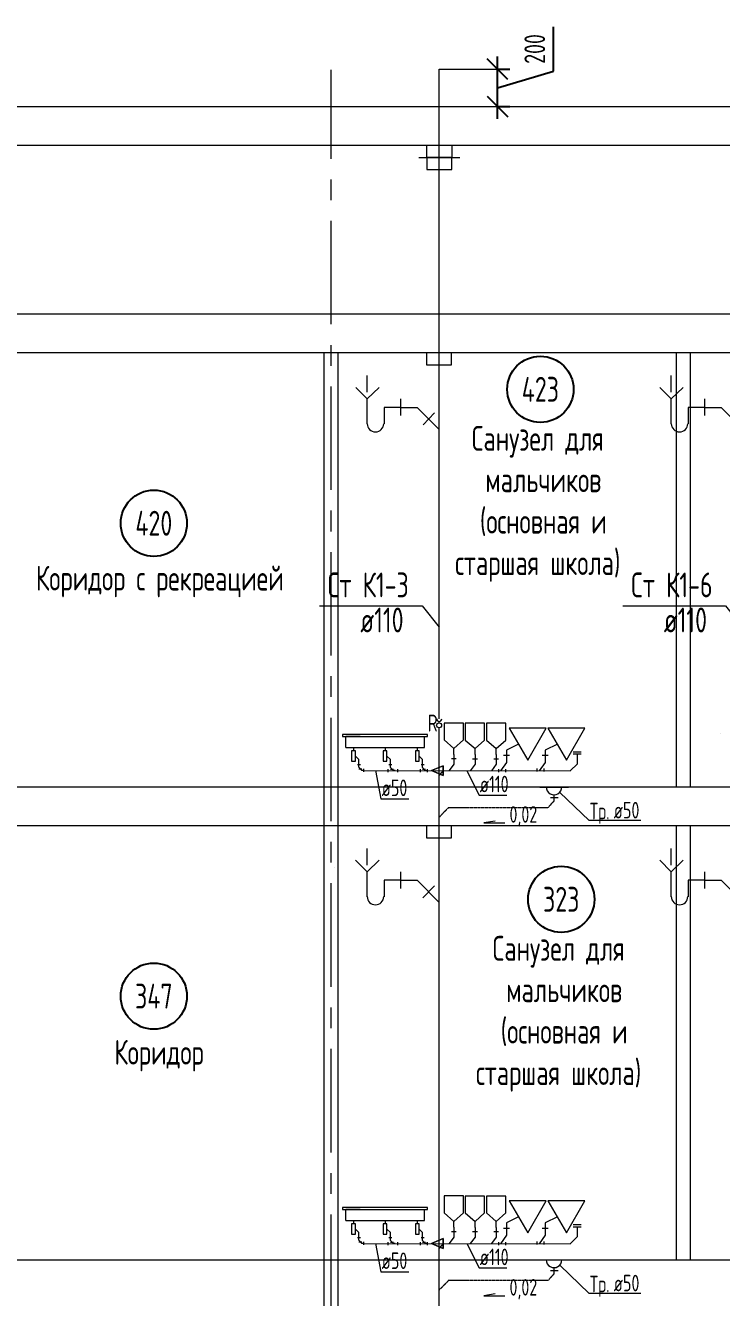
# Model space of a CAD drawing. Header units: millimetres. Extents: x -8689834 to 9419935, y -117443 to 166298.
# Drawn here: x -157798 to -149397, y -41899 to -26538 of the extents above; entities that cross this region are included whole.
import ezdxf
from ezdxf.enums import TextEntityAlignment as Align

# ---------------------------------------------------------------- set-up
doc = ezdxf.new("R2010")
doc.units = ezdxf.units.MM
doc.header["$MEASUREMENT"] = 0
doc.linetypes.add('01_base$0$DASHED2', pattern=[0.375, 0.25, -0.125])
doc.linetypes.add('CENTER', pattern=[2, 1.25, -0.25, 0.25, -0.25])
doc.layers.get('0').update_dxf_attribs({"color": 250, "lineweight": 9})
for name, color, linetype in [('PDF _0', 7, 'Continuous'), ('PDF __ВК-Text В1', 7, 'Continuous'), ('PDF __ВК-В1', 5, 'Continuous'), ('PDF __ВК-переход', 7, 'Continuous'), ('PDF __ВК-переход на SML', 3, 'Continuous'), ('PDF __ВК-противопожарные муфты', 1, 'Continuous'), ('PDF __ВК-размеры', 7, 'Continuous'), ('PDF __ВК-стены', 7, 'Continuous'), ('PDF __К14', 3, 'Continuous'), ('PDF __Сантехника', 7, 'Continuous'), ('PDF _TEKSTBK', 7, 'Continuous'), ('АР_Таблицы', 250, 'Continuous')]:
    doc.layers.add(name, color=color, linetype=linetype)
doc.layers.add('PDF __ВК-К1', color=7, linetype='Continuous', true_color=0xb80000)
for name, color, linetype, lineweight in [('АР_Маркер экспликации', 239, 'Continuous', 13), ('АР_Номер помещения', 1, 'Continuous', 25), ('АР_Оси', 195, 'Continuous', 9), ('АР_Оси размеры', 164, 'Continuous', 9), ('АР_Помещения_площадь', 19, 'Continuous', 9), ('ВК_канализация', 32, 'Continuous', 15)]:
    doc.layers.add(name, color=color, linetype=linetype, lineweight=lineweight)
doc.styles.add('ISOCPEUR', font='isocpeur.ttf', dxfattribs={"width": 0.7})
doc.styles.get("Standard").update_dxf_attribs({"font": 'isocpeur.ttf', "width": 0.7})
doc.styles.add('ГОСТ 2.304', font='isocpeur.ttf', dxfattribs={"width": 0.7})
doc.dimstyles.new('СПДС', dxfattribs={"dimscale": 100, "dimtxt": 2.5, "dimasz": 2.5, "dimexe": 1.5, "dimexo": 0, "dimgap": 1, "dimtad": 1, "dimdec": 0, "dimrnd": 1, "dimtxsty": 'ГОСТ 2.304', "dimblk": 'OBLIQUE', "dimcen": 2.5, "dimdle": 1.5, "dimadec": 0, "dimazin": 2, "dimtfac": 0.75, "dimtdec": 0, "dimtmove": 1, "dimatfit": 3, "dimfxl": 1, "dimtolj": 1, "dimarcsym": 1})

# ---------------------------------------------------------------- blocks, each defined once
blk = doc.blocks.new('*U1658')
at = {"layer": 'АР_Номер помещения', "color": 7}
blk.add_circle((-15720, 4793), 400, dxfattribs=at)
at = {"layer": 'АР_Помещения_площадь', "color": 7}
blk.add_line((-13545, 633), (-13545, 633), dxfattribs=at)
at = {"color": 7, "style": 'ISOCPEUR', "width": 0.7, "flags": 1}
blk.add_attdef('КАТЕГОРИЯ', (-499, -2092), '', height=250, dxfattribs=at)
at = {"layer": 'АР_Номер помещения', "color": 7, "style": 'ISOCPEUR', "width": 0.7}
blk.add_attdef('НОМЕР_ПОМЕЩЕНИЯ', text='', height=300, dxfattribs=at).set_placement((-15720, 4793), align=Align.MIDDLE_CENTER)
at = {"layer": 'АР_Помещения_площадь', "color": 7, "lineweight": 30, "width": 0.7, "flags": 104}
blk.add_attdef('ИМЯ_ПОМЕЩЕНИЯ', text='', height=100, dxfattribs=at).set_placement((158, 1217), align=Align.MIDDLE_CENTER)
at = {"layer": 'АР_Помещения_площадь', "color": 7, "style": 'ISOCPEUR', "width": 0.7}
blk.add_attdef('ПЛОЩАДЬ_ПОМЕЩЕНИЯ', text='', height=200, dxfattribs=at).set_placement((-13540, 880), align=Align.MIDDLE_RIGHT)
blk = doc.blocks.new('_Oblique')
at = {"color": 0, "linetype": 'ByBlock', "lineweight": -2}
blk.add_line((-0.5, -0.5), (0.5, 0.5), dxfattribs=at)
blk = doc.blocks.new('*D1728')
at = {"layer": 'АР_Оси размеры', "color": 0, "lineweight": -2, "ltscale": 100, "transparency": 16777216}
for p, q in [((-151426, -27088), (-151426, -26555)), ((-152101, -27667), (-152101, -26914)), ((-152101, -27064), (-151951, -27064)), ((-152101, -27290), (-151426, -27088)), ((-152101, -27517), (-151951, -27517))]:
    blk.add_line(p, q, dxfattribs=at)
at = {"layer": 'АР_Оси размеры', "color": 0, "lineweight": -2, "ltscale": 100, "transparency": 16777216, "xscale": 250, "yscale": 250, "zscale": 250}
for p, rotation in [((-152101, -27064), 90), ((-152101, -27517), 270)]:
    blk.add_blockref('_Oblique', p, dxfattribs=dict(at, rotation=rotation))
at = {"layer": 'АР_Оси размеры', "color": 0, "lineweight": 13, "ltscale": 100, "transparency": 16777216, "insert": (-151651, -26822), "char_height": 250, "attachment_point": 5, "rotation": 90, "style": 'ГОСТ 2.304'}
blk.add_mtext('\\A1;200', dxfattribs=at)

msp = doc.modelspace()

# ---------------------------------------------------------------- linework, layer by layer
at = {"layer": 'PDF _0', "lineweight": 13}
msp.add_lwpolyline([(-151999.8, -27165.5), (-152203, -26962.3)], dxfattribs=at)
at = {"layer": 'PDF _0', "color": 3, "lineweight": 13}
for centre in [(-151418.4, -35732.2), (-151418.4, -35732.2), (-151418.4, -41442.7), (-151418.4, -41442.7)]:
    msp.add_arc(centre, 95.2, 179.99999, 0.00001, dxfattribs=at)
at = {"layer": 'PDF __ВК-Text В1', "lineweight": 13}
for points in [[(-152129.2, -36144.3), (-152265.5, -36167.4), (-152012.2, -36167.4)], [(-152129.2, -41854.9), (-152265.5, -41877.9), (-152012.2, -41877.9)]]:
    msp.add_lwpolyline(points, dxfattribs=at)
at = {"layer": 'PDF __ВК-В1', "color": 244, "lineweight": 13, "true_color": 0x991b1e}
for points in [[(-152804.5, -34912.1), (-152804.1, -27063.9)], [(-152805.6, -51185), (-152805.4, -35018.8)]]:
    msp.add_lwpolyline(points, dxfattribs=at)
at = {"layer": 'PDF __ВК-К1', "lineweight": 13}
for points in [[(-153270.6, -31149.6), (-153469.6, -31149.6)], [(-153270.6, -31048), (-153270.6, -31247)], [(-153270.6, -31149.6), (-153071.7, -31149.6), (-152805, -31416.3)], [(-149600.8, -31149.6), (-149799.7, -31149.6)], [(-149600.8, -31048), (-149600.8, -31247)], [(-149600.8, -31149.6), (-149401.8, -31149.6), (-149135.2, -31416.3)], [(-152860, -31217.4), (-152999.7, -31361.3)], [(-151589.8, -35734.3), (-151242.7, -35734.3)], [(-153271.2, -36860.2), (-153470.1, -36860.2)], [(-153271.2, -36758.6), (-153271.2, -36957.5)], [(-153271.2, -36860.2), (-153072.2, -36860.2), (-152805.5, -37126.8)], [(-149600.8, -36860.2), (-149799.7, -36860.2)], [(-149600.8, -36758.6), (-149600.8, -36957.5)], [(-149600.8, -36860.2), (-149401.8, -36860.2), (-149135.2, -37126.8)], [(-152860.6, -36927.9), (-153000.3, -37071.8)], [(-151589.8, -41444.8), (-151242.7, -41444.8)]]:
    msp.add_lwpolyline(points, dxfattribs=at)
at = {"layer": 'PDF __ВК-К1', "color": 244, "lineweight": 13, "true_color": 0x991b1e}
for points in [[(-151992, -35287.8), (-151992, -35436.3)], [(-151523.7, -35287.8), (-151523.7, -35436.3)], [(-151186.8, -35307.5), (-151089.6, -35307.5)], [(-153792.2, -35463.2), (-153755.8, -35463.2)], [(-153774.8, -35494.6), (-153774.8, -35458.1)], [(-153412.3, -35463.2), (-153375.8, -35463.2)], [(-153393.2, -35498.3), (-153393.2, -35461.9)], [(-153023.7, -35463.2), (-152987.2, -35463.2)], [(-153004.6, -35499.6), (-153004.6, -35463.2)], [(-152626.9, -35458.8), (-152684.8, -35536.1)], [(-152599.2, -35395.3), (-152657.2, -35395.3)], [(-152626.9, -35340.1), (-152626.9, -35458.8)], [(-152371.6, -35459.4), (-152429.6, -35536.7)], [(-152344, -35395.9), (-152402, -35395.9)], [(-152371.6, -35340.7), (-152371.6, -35459.4)], [(-152116.4, -35460), (-152174.4, -35537.3)], [(-152088.8, -35396.5), (-152146.8, -35396.5)], [(-152116.4, -35341.3), (-152116.4, -35460)], [(-151992, -35436.3), (-152064.5, -35537.8)], [(-151957.4, -35353.4), (-152030, -35353.4)], [(-151523.7, -35436.3), (-151596.3, -35538.9)], [(-151489.2, -35353.4), (-151561.7, -35353.4)], [(-151224.5, -35539.7), (-151137, -35452.2), (-151137, -35333.6)], [(-151186.8, -35333.6), (-151089.6, -35333.6)], [(-153713.9, -35534.9), (-153738.2, -35534.9), (-153774.8, -35494.6)], [(-153774.8, -35513.6), (-153738.4, -35513.6)], [(-153714.1, -35550.1), (-153714.1, -35513.6)], [(-153422.7, -35518.7), (-153422.7, -35555.2)], [(-153334.2, -35535.7), (-153356.7, -35535.7), (-153393.2, -35498.3)], [(-153393.2, -35517.4), (-153356.8, -35517.4)], [(-153309, -35518.7), (-153309, -35555.2)], [(-153034.1, -35518.7), (-153034.1, -35555.2)], [(-152945.6, -35536.6), (-152968.1, -35536.6), (-153004.6, -35499.6)], [(-153004.6, -35518.7), (-152968.1, -35518.7)], [(-152945.6, -35555.2), (-152945.6, -35518.7)], [(-152085.1, -35556), (-152085.1, -35519.5)], [(-152001.4, -35556), (-152001.4, -35519.5)], [(-151620.8, -35547.2), (-151620.8, -35510.7)], [(-151537, -35547.2), (-151537, -35510.7)], [(-151589.8, -35734.3), (-151242.7, -35734.3)], [(-151369.7, -35865.5), (-151462.9, -35865.5)], [(-151369.7, -35865.5), (-151462.9, -35865.5)], [(-151416.3, -35899.4), (-151415.6, -35827.4)], [(-151992, -40998.3), (-151992, -41146.8)], [(-151523.7, -40998.3), (-151523.7, -41146.8)], [(-152599.2, -41105.8), (-152657.2, -41105.8)], [(-152626.9, -41050.6), (-152626.9, -41169.3)], [(-152344, -41106.4), (-152402, -41106.4)], [(-152371.6, -41051.2), (-152371.6, -41169.9)], [(-152088.8, -41107), (-152146.8, -41107)], [(-152116.4, -41051.8), (-152116.4, -41170.5)], [(-151992, -41146.8), (-152064.5, -41248.3)], [(-151957.4, -41063.9), (-152030, -41063.9)], [(-151523.7, -41146.8), (-151596.3, -41249.4)], [(-151489.2, -41063.9), (-151561.7, -41063.9)], [(-151224.5, -41250.3), (-151137, -41162.8), (-151137, -41044.1)], [(-151186.8, -41018), (-151089.6, -41018)], [(-151186.8, -41044.1), (-151089.6, -41044.1)], [(-153792.2, -41173.7), (-153755.8, -41173.7)], [(-153774.8, -41205.1), (-153774.8, -41168.7)], [(-153713.9, -41245.4), (-153738.2, -41245.4), (-153774.8, -41205.1)], [(-153774.8, -41224.2), (-153738.4, -41224.2)], [(-153714.1, -41260.6), (-153714.1, -41224.2)], [(-153422.7, -41229.3), (-153422.7, -41265.7)], [(-153412.3, -41173.7), (-153375.8, -41173.7)], [(-153393.2, -41208.9), (-153393.2, -41172.4)], [(-153334.2, -41246.3), (-153356.7, -41246.3), (-153393.2, -41208.9)], [(-153393.2, -41228), (-153356.8, -41228)], [(-153309, -41229.3), (-153309, -41265.7)], [(-153034.1, -41229.3), (-153034.1, -41265.7)], [(-153023.7, -41173.7), (-152987.2, -41173.7)], [(-153004.6, -41210.2), (-153004.6, -41173.7)], [(-152945.6, -41247.2), (-152968.1, -41247.2), (-153004.6, -41210.2)], [(-153004.6, -41229.3), (-152968.1, -41229.3)], [(-152945.6, -41265.7), (-152945.6, -41229.3)], [(-152626.9, -41169.3), (-152684.8, -41246.6)], [(-152371.6, -41169.9), (-152429.6, -41247.2)], [(-152116.4, -41170.5), (-152174.4, -41247.8)], [(-152085.1, -41266.5), (-152085.1, -41230.1)], [(-152001.4, -41266.5), (-152001.4, -41230.1)], [(-151620.8, -41257.7), (-151620.8, -41221.3)], [(-151537, -41257.7), (-151537, -41221.3)], [(-151589.8, -41444.8), (-151242.7, -41444.8)], [(-151369.7, -41576), (-151462.9, -41576)], [(-151369.7, -41576), (-151462.9, -41576)], [(-151416.3, -41609.9), (-151415.6, -41537.9)]]:
    msp.add_lwpolyline(points, dxfattribs=at)
at = {"layer": 'PDF __ВК-К1', "color": 244, "linetype": '01_base$0$DASHED2', "lineweight": 13, "true_color": 0x991b1e}
for points in [[(-151416.3, -35899.4), (-151492.5, -35984), (-152694, -35984), (-152804, -36098.3)], [(-151416.3, -41609.9), (-151492.5, -41694.5), (-152694, -41694.5), (-152804, -41808.8)]]:
    msp.add_lwpolyline(points, dxfattribs=at)
at = {"layer": 'PDF __ВК-переход', "lineweight": 13}
for points in [[(-152756.1, -35595.5), (-152756.1, -35476.9), (-152895.8, -35536.2), (-152756.1, -35595.5), (-152756.1, -35476.9), (-152895.8, -35536.2), (-152756.1, -35595.5), (-152895.8, -35536.2), (-152756.1, -35476.9)], [(-152756.1, -41306), (-152756.1, -41187.5), (-152895.8, -41246.7), (-152756.1, -41306), (-152756.1, -41187.5), (-152895.8, -41246.7), (-152756.1, -41306), (-152895.8, -41246.7), (-152756.1, -41187.5)]]:
    msp.add_lwpolyline(points, close=True, dxfattribs=at)
at = {"layer": 'PDF __ВК-переход на SML', "lineweight": 13}
msp.add_lwpolyline([(-152954.3, -27982.5), (-152653.7, -27982.5), (-152653.7, -28130.7), (-152954.3, -28130.7)], close=True, dxfattribs=at)
at = {"layer": 'PDF __ВК-противопожарные муфты', "lineweight": 13}
for points in [[(-153051.6, -28130.7), (-152806.1, -28130.7), (-152556.4, -28130.7)], [(-152954.3, -28130.7), (-152954.3, -28278.8), (-152653.7, -28278.8), (-152653.7, -28130.7)], [(-153054.9, -30487.3), (-152809.4, -30487.3), (-152559.6, -30487.3)], [(-152957.5, -30487.3), (-152957.5, -30635.5), (-152657, -30635.5), (-152657, -30487.3)], [(-153055.4, -36197.8), (-152809.9, -36197.8), (-152560.2, -36197.8)], [(-152958.1, -36197.8), (-152958.1, -36346), (-152657.5, -36346), (-152657.5, -36197.8)]]:
    msp.add_lwpolyline(points, dxfattribs=at)
at = {"layer": 'PDF __ВК-размеры', "lineweight": 13}
msp.add_lwpolyline([(-152804.1, -27063.9), (-151999.8, -27063.9)], dxfattribs=at)
at = {"layer": 'PDF __ВК-стены', "color": 18, "lineweight": 13, "true_color": 0x000000}
for points in [[(-171417.8, -27517.3), (-116489.7, -27517.5)], [(-171417.8, -27983), (-116484.2, -27983)], [(-171361.2, -27983), (-116484.2, -27983)], [(-171417.8, -30021.6), (-116493.9, -30021.9)], [(-171417.8, -30487.3), (-116540.8, -30487.3)], [(-171417.8, -30487.3), (-116494.7, -30487.4)], [(-154197.9, -30487.3), (-154197.9, -57185.8)], [(-154028.6, -30487.3), (-154028.6, -57185.8)], [(-149943.7, -30487.3), (-149943.7, -35732.2)], [(-149774.4, -30487.3), (-149774.4, -35732.2)], [(-171417.8, -35732.2), (-116540.8, -35732.2)], [(-171417.8, -36197.8), (-116540.8, -36197.8)], [(-171417.8, -36197.8), (-116540.8, -36197.8)], [(-149943.7, -36197.8), (-149943.7, -41442.7)], [(-149774.4, -36197.8), (-149774.4, -41442.7)], [(-171417.8, -41442.7), (-116540.8, -41442.7)]]:
    msp.add_lwpolyline(points, dxfattribs=at)
at = {"layer": 'PDF __К14', "lineweight": 13}
for points in [[(-153672.8, -30967.6), (-153672.8, -30764.4)], [(-150002.9, -30967.6), (-150002.9, -30764.4)], [(-153673.3, -36678.1), (-153673.3, -36475)], [(-150002.9, -36678.1), (-150002.9, -36475)]]:
    msp.add_lwpolyline(points, dxfattribs=at)
at = {"layer": 'PDF __Сантехника', "lineweight": 13}
for points in [[(-152626.9, -35340.1), (-152626.9, -35268.3), (-152510.9, -35166.1), (-152510.9, -34961.8), (-152745.6, -34961.8), (-152745.6, -35166.1), (-152626.9, -35268.3)], [(-152371.6, -35340.7), (-152371.6, -35268.9), (-152255.7, -35166.7), (-152255.7, -34962.4), (-152490.4, -34962.4), (-152490.4, -35166.7), (-152371.6, -35268.9)], [(-152116.4, -35341.3), (-152116.4, -35269.5), (-152000.5, -35167.3), (-152000.5, -34963), (-152235.2, -34963), (-152235.2, -35167.3), (-152116.4, -35269.5)], [(-153932.8, -35258.5), (-153932.8, -35124.9)], [(-153759.3, -35124.9), (-153932.8, -35124.9)], [(-152982, -35258.5), (-152982, -35124.9)], [(-153932.8, -35258.5), (-152982, -35258.5)], [(-153837.3, -35258.5), (-153837.3, -35296.7)], [(-153457.4, -35258.5), (-153457.4, -35296.7)], [(-153068.8, -35258.5), (-153068.8, -35296.7)], [(-151846.9, -35215.2), (-151992, -35287.8)], [(-151378.6, -35215.2), (-151523.7, -35287.8)], [(-153774.9, -35400.8), (-153814.8, -35360.8)], [(-153774.9, -35463.2), (-153774.9, -35400.8)], [(-153393.2, -35400.8), (-153434.8, -35360.8)], [(-153393.2, -35463.2), (-153393.2, -35400.8)], [(-153004.6, -35400.8), (-153046.2, -35360.8)], [(-153004.6, -35463.2), (-153004.6, -35400.8)], [(-152626.9, -41050.6), (-152626.9, -40978.8), (-152510.9, -40876.6), (-152510.9, -40672.3), (-152745.6, -40672.3), (-152745.6, -40876.6), (-152626.9, -40978.8)], [(-152371.6, -41051.2), (-152371.6, -40979.4), (-152255.7, -40877.2), (-152255.7, -40672.9), (-152490.4, -40672.9), (-152490.4, -40877.2), (-152371.6, -40979.4)], [(-152116.4, -41051.8), (-152116.4, -40980), (-152000.5, -40877.8), (-152000.5, -40673.5), (-152235.2, -40673.5), (-152235.2, -40877.8), (-152116.4, -40980)], [(-153932.8, -40969), (-153932.8, -40835.4)], [(-153759.3, -40835.4), (-153932.8, -40835.4)], [(-152982, -40969), (-152982, -40835.4)], [(-153932.8, -40969), (-152982, -40969)], [(-153837.3, -40969), (-153837.3, -41007.2)], [(-153457.4, -40969), (-153457.4, -41007.2)], [(-153068.8, -40969), (-153068.8, -41007.2)], [(-151846.9, -40925.7), (-151992, -40998.3)], [(-151378.6, -40925.7), (-151523.7, -40998.3)], [(-153774.9, -41111.3), (-153814.8, -41071.4)], [(-153774.9, -41173.7), (-153774.9, -41111.3)], [(-153393.2, -41111.3), (-153434.8, -41071.4)], [(-153393.2, -41173.7), (-153393.2, -41111.3)], [(-153004.6, -41111.3), (-153046.2, -41071.4)], [(-153004.6, -41173.7), (-153004.6, -41111.3)]]:
    msp.add_lwpolyline(points, dxfattribs=at)
for points in [[(-151736.4, -35408.7), (-151515.3, -35021.8), (-151960.9, -35021.8)], [(-151268.1, -35408.7), (-151047, -35021.8), (-151492.6, -35021.8)], [(-152943.9, -35100.6), (-153970.9, -35100.6), (-153970.9, -35124.9), (-152943.9, -35124.9)], [(-153814.8, -35296.7), (-153861.6, -35296.7), (-153861.6, -35423.3), (-153814.8, -35423.3)], [(-153434.8, -35296.7), (-153479.9, -35296.7), (-153479.9, -35423.3), (-153434.8, -35423.3)], [(-153046.2, -35296.7), (-153091.3, -35296.7), (-153091.3, -35423.3), (-153046.2, -35423.3)], [(-152943.9, -40811.1), (-153970.9, -40811.1), (-153970.9, -40835.4), (-152943.9, -40835.4)], [(-151736.4, -41119.2), (-151515.3, -40732.3), (-151960.9, -40732.3)], [(-151268.1, -41119.2), (-151047, -40732.3), (-151492.6, -40732.3)], [(-153814.8, -41007.2), (-153861.6, -41007.2), (-153861.6, -41133.8), (-153814.8, -41133.8)], [(-153434.8, -41007.2), (-153479.9, -41007.2), (-153479.9, -41133.8), (-153434.8, -41133.8)], [(-153046.2, -41007.2), (-153091.3, -41007.2), (-153091.3, -41133.8), (-153046.2, -41133.8)]]:
    msp.add_lwpolyline(points, close=True, dxfattribs=at)
at = {"layer": 'PDF _TEKSTBK', "lineweight": 13}
for points in [[(-153672.8, -31048), (-153812.4, -30908.3)], [(-153672.8, -31348.6), (-153672.8, -31048), (-153528.8, -30908.3)], [(-150002.9, -31048), (-150142.6, -30908.3)], [(-150002.9, -31348.6), (-150002.9, -31048), (-149859, -30908.3)], [(-153469.6, -31149.6), (-153469.6, -31348.6)], [(-149799.7, -31149.6), (-149799.7, -31348.6)], [(-153673.3, -36758.6), (-153813, -36618.9)], [(-153673.3, -37059.1), (-153673.3, -36758.6), (-153529.4, -36618.9)], [(-150002.9, -36758.6), (-150142.6, -36618.9)], [(-150002.9, -37059.1), (-150002.9, -36758.6), (-149859, -36618.9)], [(-153470.1, -36860.2), (-153470.1, -37059.1)], [(-149799.7, -36860.2), (-149799.7, -37059.1)]]:
    msp.add_lwpolyline(points, dxfattribs=at)
for centre in [(-153573.3, -31346.5), (-149903.5, -31346.5), (-153573.8, -37057), (-149903.5, -37057)]:
    msp.add_arc(centre, 99.5, 180.00001, 359.99999, dxfattribs=at)
at = {"layer": 'АР_Оси', "color": 18, "linetype": 'CENTER', "lineweight": 13, "ltscale": 1000, "true_color": 0x000000}
msp.add_line((-154108.9, -58146.7), (-154106.7, -27075.6), dxfattribs=at)
at = {"layer": 'ВК_канализация', "color": 18, "lineweight": 13, "ltscale": 500, "true_color": 0x000000}
for points in [[(-154248.8, -33546.9), (-153009.7, -33546.9), (-152806.6, -33801.7)], [(-150586.8, -33546.9), (-149347.7, -33546.9), (-149144.6, -33801.7)], [(-153573.5, -35534.5), (-153506.8, -35876.5), (-153171.5, -35876.5)], [(-152470.7, -35537.3), (-152322.5, -35830.4), (-151987.3, -35830.4)], [(-150370.7, -36140.2), (-150995.6, -36140.2), (-151349.9, -35798.3)], [(-153573.5, -41245.1), (-153506.8, -41587), (-153171.5, -41587)], [(-152470.7, -41247.9), (-152322.5, -41540.9), (-151987.3, -41540.9)], [(-150370.7, -41850.7), (-150995.6, -41850.7), (-151349.9, -41508.8)]]:
    msp.add_lwpolyline(points, dxfattribs=at)
at = {"layer": 'ВК_канализация', "color": 244, "lineweight": 13, "ltscale": 500, "true_color": 0x991b1e}
for points in [[(-152805.1, -34958.8), (-152804.9, -34942.1)], [(-153713.9, -35534.9), (-151224.5, -35539.7)], [(-152756.1, -35536.2), (-152805.5, -35590.4)], [(-153713.9, -41245.4), (-151224.5, -41250.3)], [(-152756.1, -41246.7), (-152806.6, -41302.2)]]:
    msp.add_lwpolyline(points, dxfattribs=at)
msp.add_circle((-152805.4, -34988.8), 30, dxfattribs=at)
msp.add_arc((-152804.5, -34912.1), 30, 179.27075, 359.27075, dxfattribs=at)

# ---------------------------------------------------------------- block references
at = {"layer": 'АР_Маркер экспликации', "color": 7, "lineweight": 13}
ref = msp.add_blockref('*U1658', (-135863.4, -35724.9), dxfattribs=at)
ref.add_attrib('НОМЕР_ПОМЕЩЕНИЯ', '423', dxfattribs={"layer": 'АР_Номер помещения', "color": 7, "height": 300, "style": 'ISOCPEUR', "width": 0.7}).set_placement((-151583.2, -30931.5), align=Align.MIDDLE_CENTER)
ref = msp.add_blockref('*U1658', (-140528.4, -37341.9), dxfattribs=at)
ref.add_attrib('НОМЕР_ПОМЕЩЕНИЯ', '420', dxfattribs={"layer": 'АР_Номер помещения', "color": 7, "height": 300, "style": 'ISOCPEUR', "width": 0.7}).set_placement((-156248.2, -32548.5), align=Align.MIDDLE_CENTER)
ref = msp.add_blockref('*U1658', (-135611.8, -41883.2), dxfattribs=at)
ref.add_attrib('НОМЕР_ПОМЕЩЕНИЯ', '323', dxfattribs={"layer": 'АР_Номер помещения', "color": 7, "height": 300, "style": 'ISOCPEUR', "width": 0.7}).set_placement((-151331.5, -37089.8), align=Align.MIDDLE_CENTER)
ref = msp.add_blockref('*U1658', (-140528.4, -43052.4), dxfattribs=at)
ref.add_attrib('НОМЕР_ПОМЕЩЕНИЯ', '347', dxfattribs={"layer": 'АР_Номер помещения', "color": 7, "height": 300, "style": 'ISOCPEUR', "width": 0.7}).set_placement((-156248.2, -38259), align=Align.MIDDLE_CENTER)

# ---------------------------------------------------------------- texts
at = {"layer": 'АР_Таблицы', "lineweight": 13, "ltscale": 100, "attachment_point": 4, "style": 'ISOCPEUR'}
for s, insert, char_height, width in [('\\pxi-1,l1,qc,t1,5;Санузел для\\P мальчиков\\P (основная и \\Pстаршая школа)', (-153159.5, -32314.6), 300, 3089.672), ('\\pxi-1,l1,t1,5;Коридор с рекреацией', (-157671.1, -33252.2), 300, 9470.463), ('\\pxi-1,l1,t1,5;Ст К1-3', (-154149.8, -33293.7), 300, 7500), ('\\pxi-1,l1,t1,5;Ст К1-6', (-150487.7, -33293.7), 300, 7500), ('\\pxi-1,l1,t1,5;ø110', (-153756.2, -33717.2), 300, 7500), ('\\pxi-1,l1,t1,5;ø110', (-150094.1, -33717.2), 300, 7500), ('\\pxi-1,l1,t1,5;ø110', (-152314.7, -35697.8), 200, 7500), ('\\pxi-1,l1,t1,5;ø50', (-153499, -35743.8), 200, 7500), ('\\pxi-1,l1,t1,5;0,02', (-151956.5, -36088.4), 200, 7500), ('\\pxi-1,l1,qc,t1,5;Санузел для\\P мальчиков\\P (основная и \\Pстаршая школа)', (-152907.9, -38472.8), 300, 3089.672), ('\\pxi-1,l1,t1,5;Коридор ', (-156724.8, -38977.1), 300, 9470.463), ('\\pxi-1,l1,t1,5;ø110', (-152314.7, -41408.3), 200, 7500), ('\\pxi-1,l1,t1,5;ø50', (-153499, -41454.3), 200, 7500), ('\\pxi-1,l1,t1,5;0,02', (-151956.5, -41798.9), 200, 7500)]:
    msp.add_mtext(s, dxfattribs=dict(at, insert=insert, char_height=char_height, width=width))
at = {"layer": 'ВК_канализация', "color": 18, "lineweight": 13, "ltscale": 100, "true_color": 0x000000, "attachment_point": 4, "style": 'ISOCPEUR'}
for s, insert, char_height, width in [('R', (-152942.9, -34961.9), 205.4, 5730.034), ('Тр.', (-150986.7, -36051.7), 200, 5891.51), ('\\pxi-1,l1,t1,5;ø50', (-150698.2, -36013.6), 200, 7500), ('\\pxi-1,l1,t1,5;ø50', (-150698.2, -41724.1), 200, 7500), ('Тр.', (-150986.7, -41762.3), 200, 5891.51)]:
    msp.add_mtext(s, dxfattribs=dict(at, insert=insert, char_height=char_height, width=width))

# ---------------------------------------------------------------- dimensions: what is measured, and where the dimension line sits
at = {"layer": 'АР_Оси размеры', "color": 18, "lineweight": 13, "ltscale": 100, "true_color": 0x000000}
dim = msp.add_linear_dim(base=(-152101.4, -27063.9), p1=(-152101.4, -27516.8), p2=(-152101.4, -27063.9), angle=90, text='200', dimstyle='СПДС', dxfattribs=at)
dim.commit()
dim.dimension.update_dxf_attribs({"geometry": '*D1728', "text_midpoint": (-151651.4, -26987.9)})

doc.saveas('drawing.dxf')
